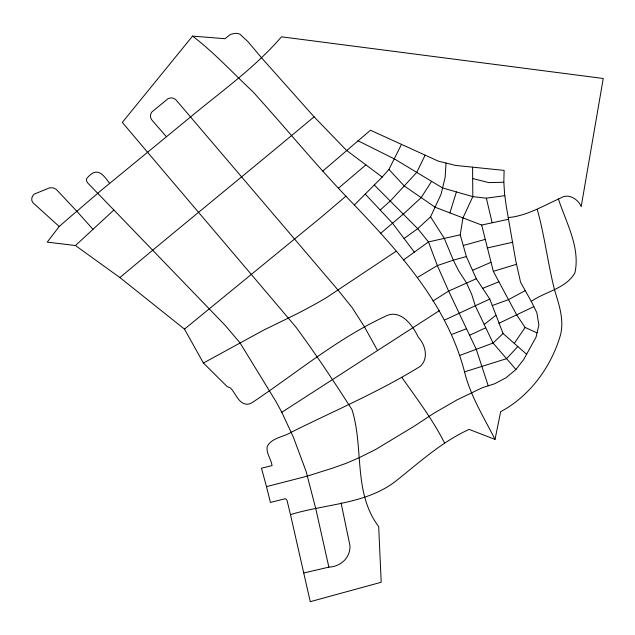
<?xml version="1.0" encoding="UTF-8"?>
<svg xmlns="http://www.w3.org/2000/svg" width="635" height="635" viewBox="0 0 635 635"><rect width="100%" height="100%" fill="white"/><g stroke="black" fill="none" stroke-linecap="round" stroke-linejoin="round"><path stroke-width="0.95" d="M508.143 217.599C527.296 215.829 543.496 205.613 560.618 198.056C568.277 192.913 578.215 199.104 581.184 206.645L603.25 78.478L281.456 36.806C255.048 67.612 221.718 91.059 190.698 116.856L101.608 190.016L67.993 218.821L59.222 226.489L47.212 242.126L75.454 245.539L119.888 277.558L184.483 329.12L203.414 363.029L227.06 386.501L230.441 387.993C235.672 393.128 237.8 402.36 245.666 404.138A9.382 9.136 -10.8 0 0 252.516 402.36C296.101 373.285 337.05 338.804 384.794 316.587C400.09 307.959 412.623 325.08 418.251 337.137C425.394 344.972 428.942 358.172 420.37 366.276C379.246 391.747 334.216 410.821 290.941 432.395C283.242 437.213 271.756 437.666 267.208 446.5C265.994 453.438 271.193 458.994 272.05 465.614L261.477 468.209L266.478 486.624L307.308 476.139L333.565 467.804L346.535 463.177L359.1 457.732L375.341 449.651L414.179 426.236L433.784 413.298L457.025 399.875L482.465 387.66L494.752 383.723L506.103 377.706L515.938 369.499L523.74 359.442L536.035 337.225L538.885 324.993L536.837 312.65L531.281 301.379L520.565 282.218L515.771 260.826L506.206 205.883L504.619 194.112L503.833 182.269L504.111 170.386L455.557 165.425L438.245 161.123L370.451 130.231L322.786 171.085M446.048 163.06L445.119 177.451L441.023 194.366L430.57 216.821L417.719 228.656L404.074 238.514M526.74 354.378L503.071 333.518L489.775 299.053L476.298 278.725L466.368 256.548L460.216 234.839L462.978 217.892L472.821 196.636L472.575 167.203M266.478 486.624L270.407 502.436L285.385 498.697L286.98 500.197L290.481 514.636C325.287 503.88 365.554 504.333 395.407 481.417C419.005 462.717 441.468 441.992 469.17 429.379L495.022 439.404L500.658 411.702C529.915 396.073 551.299 366.705 560.451 335.097C564.444 319.548 558.808 304.157 554.411 289.393C547.751 262.961 544.624 235.775 537.281 209.518M449.897 212.892L456.406 191.921M401.495 144.375L388.914 169.434L382.191 177.062L354.394 204.986M425.14 155.146L416.75 172.379L390.454 200.858L380.19 210.026M431.594 181.332L421.18 197.62L403.416 214.011L380.786 233.212M514.271 343.392L525.113 327.462L516.644 314.825L493.324 271.335L481.679 225.052L435.173 207.256L404.225 185.944L388.914 169.434M382.191 177.062L346.488 150.336L314.087 116.808L261.66 57.928L247.888 41.577L239.99 34.266L237.744 33.488L235.339 33.33L230.624 34.306L224.949 38.703L192.556 36.108L122.317 122.388C180.11 190.833 238.308 258.921 296.124 327.35C315.762 354.06 334.121 381.691 351.981 409.615C364.053 447.905 352.941 492.593 378.69 526.613L381.198 582.263L310.253 601.67L290.481 514.636M517.827 346.519L506.571 358.672L464.534 371.856C446.365 301.522 394.748 247.221 345.9 196.191C313.666 162.306 284.091 126.087 252.666 91.496C232.727 72.882 214.384 52.681 192.556 36.108M503.071 333.518L493.062 343.043L459.518 355.521M75.454 245.539L113.887 210.018L225.211 325.422L239.982 342.805L275.78 401.209L281.789 412.298L293.314 437.031L306.014 471.114L315.833 508.897L328.859 567.142L303.8 572.968M314.087 116.808C249.626 170.704 184.309 223.599 119.888 277.558M338.511 188.158L365.895 164.862M345.9 196.191L320.5 217.797L184.483 329.12M484.18 324.437L495.864 315.357M403.471 259.977L428.474 241.927L460.216 234.839M396.018 251.325L326.08 297.871A510.937 497.642 -10.8 0 1 288.282 318.103L263.882 330.002L203.414 363.029M439.237 310.729L281.789 412.298M432.999 300.95L448.635 291.084L476.298 278.725M417.37 277.511L437.348 265.565L453.319 260.183L466.368 256.548M525.256 290.6L508.492 299.641L492.212 305.562M531.281 301.379C545.338 291.505 566.126 288.647 574.969 272.685C580.39 247.198 566.063 222.56 558.403 198.969M498.832 323.31L533.868 306.626M489.775 299.053L444.365 320.167M469.551 335.272L485.767 327.763M472.535 270.32L490.942 262.334M482.671 288.338L498.919 281.781M451.556 334.534L466.423 328.74M493.324 271.335L516.549 264.287M463.24 245.515L485.108 239.427M328.859 567.142C340.487 566.658 350.536 557.935 349.964 545.632L341.074 502.936M481.679 225.052L508.452 219.273M487.156 248.023L512.635 242.245M357.854 140.708L394.526 158.98L442.579 187.952L472.821 196.636L486.354 198.191L504.825 195.651M503.833 182.269L488.775 182.61L472.67 178.546M525.113 327.462L537.043 332.883M59.222 226.489L32.996 202.795L31.853 200.684L31.75 198.326L32.552 196.072L34.076 194.183L49.713 187.801L53.284 187.865L54.904 188.587L56.404 189.524L77.049 211.487L92.98 229.338M374.237 184.936L417.719 228.656L428.474 241.927L437.348 265.565L448.635 291.084L476.258 349.29L488.22 385.81M113.887 210.018L87.344 182.578L86.328 179.991L86.709 178.586C96.322 166.537 102.521 173.22 109.633 183.475M365.22 194.048L392.549 223.226L414.337 252.135M166.402 136.715L152.511 120.753C150.106 118.467 149.765 114.665 151.805 112.038L167.989 98.719C170.656 97.314 174.133 97.806 176.157 100.084L338.082 290.131L352.227 307.753L364.387 326.739L377.547 350.528M515.938 369.499L493.062 343.043L475.305 305.84L471.765 294.577L466.542 282.964L458.676 270.788L453.319 260.183L444.294 238.395L430.57 216.821M401.812 377.365C416.901 398.732 432.713 419.592 444.548 442.944M495.022 439.404C483.894 417.314 470.503 396.169 464.534 371.856M486.354 198.191L492.117 222.615"/></g></svg>
